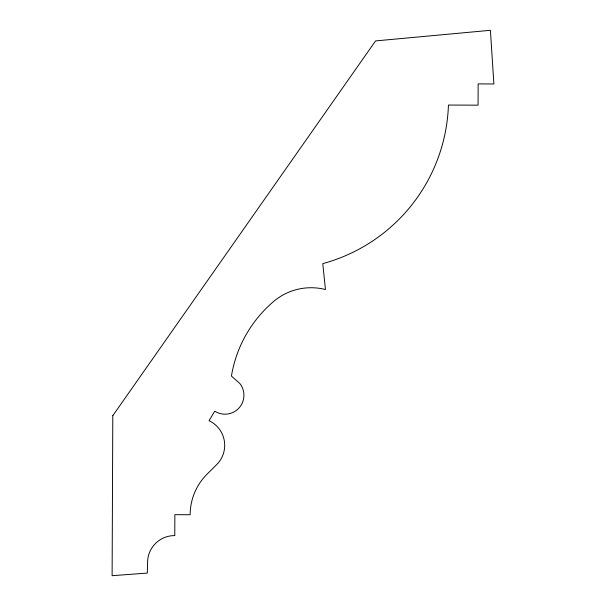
<?xml version="1.0" encoding="UTF-8"?>
<svg xmlns="http://www.w3.org/2000/svg" width="606" height="606" viewBox="0 0 606 606"><rect width="100%" height="100%" fill="white"/><g stroke="black" fill="none" stroke-linecap="round" stroke-linejoin="round"><path stroke-width="0.91" d="M112.799 415.671L112.118 575.7L147.303 573.079L147.69 560.02A26.975 26.975 0 0 1 174.77 535.598L174.861 514.676L190.155 514.744A57.282 57.282 0 0 1 207.085 474.15L216.653 464.65A27.232 27.232 0 0 0 209.078 420.693L214.744 411.163A18.93 18.93 0 0 0 239.855 383.515L231.439 376.053A124.397 124.397 0 0 1 271.677 303.174A58.017 58.017 0 0 1 325.437 289.532L322.771 263.618A170.225 170.225 0 0 0 448.432 105.05L478.058 105.171L478.149 83.901L493.882 83.969L490.413 30.3L375.568 40.913L112.799 415.671"/></g></svg>
